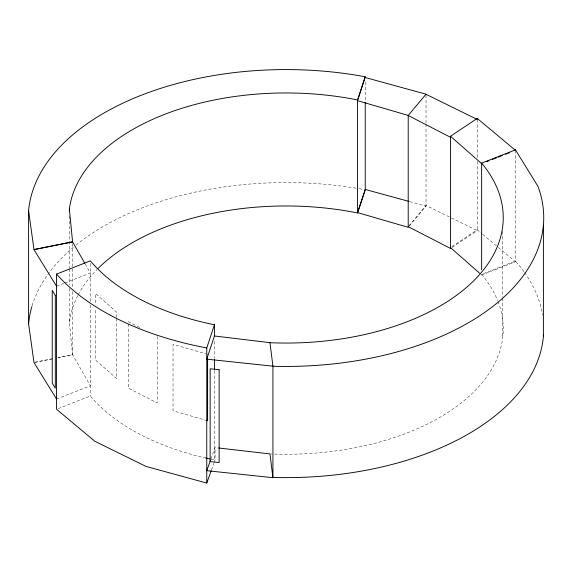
<?xml version="1.0" encoding="UTF-8"?>
<svg xmlns="http://www.w3.org/2000/svg" width="572" height="572" viewBox="0 0 572 572"><rect width="100%" height="100%" fill="white"/><g stroke="black" fill="none" stroke-linecap="round" stroke-linejoin="round"><path stroke-width="0.43" stroke-dasharray="2.86 2.15" d="M210.911 459.123L215.065 447.576L217.718 447.897M211.504 469.869L213.878 463.27M214.171 462.448L215.065 459.974L215.065 447.576M408.766 226.012L426.018 205.448L477.248 230.623L477.248 161.268M409.323 226.004L426.018 206.099L426.018 123.623M452.016 246.632L477.248 229.772L482.024 233.769M452.016 247.483L477.248 230.623M56.549 286.243L63.971 283.333M64.8 283.011L90.362 272.994L85.164 263.899M56.549 399.02L90.362 385.771L72.587 354.683L58.008 357.607M58.201 408.601L90.362 396.003A217.238 125.418 0 0 0 205.62 458M515.451 150.379L515.451 261.754L481.638 274.996L481.638 274.31L515.451 261.061A257.729 148.799 0 0 1 524.088 271.85M34.849 362.248L52.86 358.637M34.849 362.391L52.86 358.78M58.008 357.743L72.587 354.819L72.587 291.634M210.904 459.166A217.238 125.418 0 0 0 214.443 459.902L215.065 459.974M409.752 201.637L426.018 206.099M207.607 354.34L173.037 344.287L173.037 410.753L205.076 420.07M128.3 321.636L140.011 327.67M482.711 234.341L497.712 246.904M498.398 247.476L515.451 261.754M69.355 288.317L69.355 322.136L72.587 354.819M502.645 231.338L502.645 297.168M502.645 298.055L502.645 338.088M477.248 119.455L477.248 157.715M426.018 95.166L426.018 122.737M365.243 81.96L365.243 101.501M214.443 341.341L214.443 358.279M214.443 370.763L214.443 459.902M157.193 336.515L157.193 402.981L128.3 388.102L128.3 323.409M116.724 317.517L116.724 312.198L95.488 293.515L95.488 305.033M116.724 318.404L116.724 378.664L95.488 359.974L95.488 308.58M90.362 263.456L90.362 301.415M90.362 304.962L90.362 396.003M72.587 243.679L72.587 288.081M69.355 216.237L69.355 267.853M69.355 268.74L69.355 284.756M498.019 301.508A217.238 125.418 0 0 1 270.842 453.946M481.638 274.31A217.238 125.418 0 0 1 497.712 300.729M524.61 272.587A257.729 148.799 0 0 1 542.642 315.143M32.111 305.798A257.729 148.799 0 0 1 73.395 247.276M76.004 245.123A257.729 148.799 0 0 1 358.422 188.581M359.28 188.731A257.729 148.799 0 0 1 363.549 189.482M69.355 322.136A217.238 125.418 0 0 1 77.771 295.652M78.185 294.845A217.238 125.418 0 0 1 96.875 269.677"/><path stroke-width="0.86" d="M206.757 483.068L206.757 347.926L214.443 324.753A217.238 125.418 0 0 1 90.362 260.853L56.549 274.102L56.549 409.245L94.752 441.226L145.982 466.402L206.757 483.068L211.204 470.699M214.443 324.753L214.443 335.993L206.757 359.166L272.93 366.18M98.162 268.382A217.238 125.418 0 0 1 357.557 212.97L357.557 99.957L365.243 76.784A257.729 148.799 0 0 0 28.6 210.832L28.6 323.845L33.991 362.562L56.549 399.02M365.243 76.784L357.557 100.686L408.208 115.415M357.557 212.97L365.243 189.797L365.243 102.388M210.317 460.775L206.757 470.677L272.93 477.692L272.93 366.244L269.97 342.657L214.443 335.993M408.901 201.401L365.243 189.432L357.557 212.598L408.208 227.327L408.208 115.508L426.018 94.18L365.243 77.513M408.208 226.676L450.529 248.47L450.529 136.25L477.248 118.404L515.451 150.379L515.451 149.864L481.638 163.113A217.238 125.418 0 0 1 269.97 342.714M486.586 161.69L489.06 160.718M492.356 159.431L496.482 157.815M498.133 157.164L502.252 155.548M505.555 154.261L509.681 152.645M218.604 448.005L269.97 453.911L272.93 477.692M205.92 420.313L207.607 420.806L207.607 358.773M426.018 94.28L477.248 119.455L477.248 118.404M408.208 115.508L450.529 137.301M450.529 136.25L481.638 163.628M450.529 247.619L479.629 273.237M515.451 149.864L538.009 186.458A257.729 148.799 0 0 1 272.93 366.244M56.549 286.243L33.991 249.649L72.587 241.906L84.727 263.141M28.6 210.832L33.991 249.549L72.587 241.806L69.355 209.123A217.238 125.418 0 0 1 357.557 99.957M543.4 225.182L543.4 336.379M481.638 163.113L481.638 269.848M214.443 359.173L214.443 369.869M69.355 209.123L69.355 210.904M210.024 458.98A217.238 125.418 0 0 1 205.62 458M543.536 334.627A257.729 148.799 0 0 1 272.93 477.441M206.757 347.926A257.729 148.799 0 0 1 56.549 274.102M28.6 323.845A257.729 148.799 0 0 1 31.853 306.656M219.147 369.734L210.153 368.776L210.153 461.597L219.147 462.555L219.147 369.734M55.305 295.352L52.238 290.383L52.238 383.204L55.305 388.173L55.305 295.352"/></g></svg>
